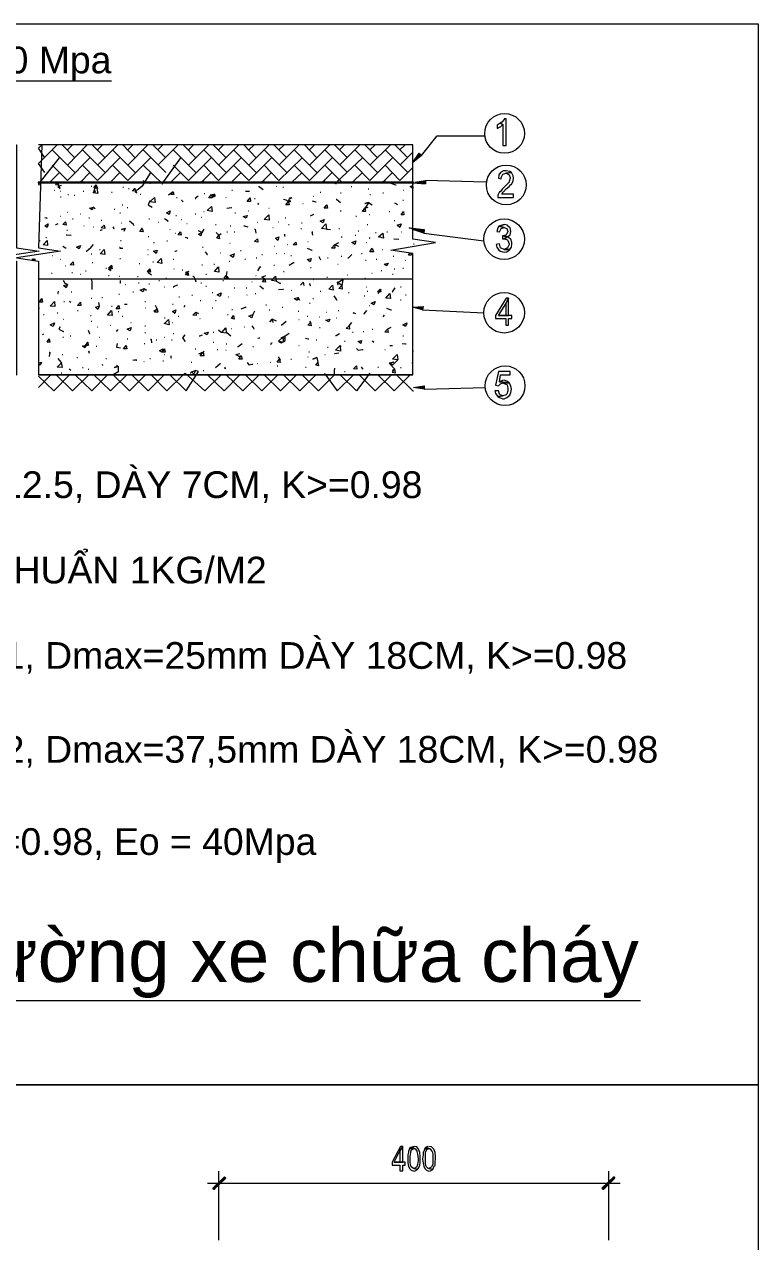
# Model space of a CAD drawing. Header units: millimetres. Extents: x 5117 to 246734, y -48177 to 129208.
# Drawn here: x 212114.8 to 212212, y 2377.2 to 2538.3 of the extents above; entities that cross this region are included whole.
import ezdxf

# ---------------------------------------------------------------- set-up
doc = ezdxf.new("R2010")
doc.units = ezdxf.units.MM
for name, color, linetype, lineweight in [('PCCC_241204-CHI TIET CAU TAO PCCC_dwg-1', 250, 'Continuous', 18), ('PDF_Geometry', 250, 'Continuous', 18), ('PDF_Solid Fills', 250, 'Continuous', 18), ('PDF_Text-1', 7, 'Continuous', 18)]:
    doc.layers.add(name, color=color, linetype=linetype, lineweight=lineweight)
doc.styles.add('Arial_2', font='arial_0.ttf', dxfattribs={"height": 3.536039})
doc.styles.add('Arial_3', font='arial_0.ttf', dxfattribs={"height": 7.072079})

# ---------------------------------------------------------------- blocks, each defined once
blk = doc.blocks.new('PCCC_241204-CHI TIET CAU TAO PCCC_dwg-1605646-PCCC-CHI TIẾT CÂU TẠO PCCC')
at = {"layer": 'PDF_Solid Fills'}
for points in [[(3416.01, 2520.04), (3416.83, 2521.24), (3417.13, 2520.94)], [(3366.46, 2517.35), (3416.01, 2517.35), (3416.01, 2517.43)], [(3366.46, 2517.35), (3366.46, 2517.43), (3416.01, 2517.43)], [(3417.66, 2517.2), (3416.24, 2517.43), (3417.66, 2517.65)], [(3417.43, 2510.69), (3416.01, 2511.14), (3417.51, 2511.14)], [(3417.28, 2500.51), (3415.94, 2500.88), (3417.36, 2500.96)], [(3417.51, 2490.03), (3416.09, 2490.26), (3417.51, 2490.48)], [(3389.66, 2384.12), (3389.51, 2384.27), (3391.09, 2385.77)], [(3389.66, 2384.12), (3391.24, 2385.62), (3391.09, 2385.77)], [(3441.23, 2384.12), (3442.58, 2385.77), (3441.01, 2384.27)], [(3441.23, 2384.12), (3442.58, 2385.77), (3442.73, 2385.62)]]:
    blk.add_hatch(color=256, dxfattribs=at).paths.add_polyline_path(points)
at = {"layer": 'PDF_Geometry'}
for p, q in [((3371.25, 2518.7), (3368.26, 2521.69)), ((3371.25, 2520.64), (3369.61, 2522.37)), ((3370.28, 2521.69), (3370.95, 2522.37)), ((3370.28, 2519.67), (3372.9, 2522.37)), ((3375.29, 2518.7), (3372.3, 2521.69)), ((3375.29, 2520.64), (3373.57, 2522.37)), ((3374.25, 2521.69), (3374.92, 2522.37)), ((3374.25, 2519.67), (3376.94, 2522.37)), ((3379.26, 2518.7), (3376.27, 2521.69)), ((3379.26, 2520.64), (3377.61, 2522.37)), ((3378.29, 2521.69), (3378.96, 2522.37)), ((3378.29, 2519.67), (3380.91, 2522.37)), ((3383.3, 2518.7), (3380.31, 2521.69)), ((3383.3, 2520.64), (3381.58, 2522.37)), ((3382.25, 2521.69), (3382.93, 2522.37)), ((3382.25, 2519.67), (3384.95, 2522.37)), ((3387.27, 2518.7), (3384.28, 2521.69)), ((3387.27, 2520.64), (3385.62, 2522.37)), ((3386.3, 2521.69), (3386.97, 2522.37)), ((3386.3, 2519.67), (3388.99, 2522.37)), ((3391.31, 2518.7), (3388.32, 2521.69)), ((3391.31, 2520.64), (3389.59, 2522.37)), ((3390.26, 2521.69), (3390.94, 2522.37)), ((3390.26, 2519.67), (3392.96, 2522.37)), ((3395.28, 2518.7), (3392.28, 2521.69)), ((3395.28, 2520.64), (3393.63, 2522.37)), ((3394.31, 2521.69), (3394.98, 2522.37)), ((3394.31, 2519.67), (3397, 2522.37)), ((3399.32, 2518.7), (3396.33, 2521.69)), ((3399.32, 2520.64), (3397.6, 2522.37)), ((3398.27, 2521.69), (3398.95, 2522.37)), ((3398.27, 2519.67), (3400.97, 2522.37)), ((3403.29, 2518.7), (3400.29, 2521.69)), ((3403.29, 2520.64), (3401.64, 2522.37)), ((3402.31, 2521.69), (3402.99, 2522.37)), ((3402.31, 2519.67), (3405.01, 2522.37)), ((3407.33, 2518.7), (3404.33, 2521.69)), ((3407.33, 2520.64), (3405.61, 2522.37)), ((3406.28, 2521.69), (3406.95, 2522.37)), ((3406.28, 2519.67), (3408.97, 2522.37)), ((3411.3, 2518.7), (3408.3, 2521.69)), ((3411.3, 2520.64), (3409.65, 2522.37)), ((3410.32, 2521.69), (3411, 2522.37)), ((3410.32, 2519.67), (3413.02, 2522.37)), ((3415.34, 2518.7), (3412.34, 2521.69)), ((3415.34, 2520.64), (3413.62, 2522.37)), ((3414.29, 2521.69), (3414.96, 2522.37)), ((3414.29, 2519.67), (3416.01, 2521.39)), ((3406.58, 2517.43), (3404.33, 2519.67)), ((3373.42, 2516.9), (3373.5, 2516.9)), ((3377.61, 2516.75), (3377.69, 2516.75)), ((3378.36, 2516.6), (3378.44, 2516.6)), ((3380.53, 2517.43), (3380.31, 2517.65)), ((3381.21, 2517.28), (3381.28, 2517.28)), ((3397.9, 2516.9), (3397.97, 2516.9)), ((3398.8, 2516.75), (3398.87, 2516.75)), ((3399.32, 2517.43), (3399.39, 2517.43)), ((3403.21, 2517.35), (3403.29, 2517.35)), ((3407.85, 2516.83), (3407.93, 2516.83)), ((3410.1, 2516.53), (3410.17, 2516.53)), ((3366.69, 2515.33), (3366.76, 2515.33)), ((3368.56, 2516.38), (3368.63, 2516.38)), ((3369.31, 2516.23), (3369.38, 2516.23)), ((3369.38, 2515.48), (3369.46, 2515.48)), ((3370.35, 2515.78), (3370.43, 2515.78)), ((3371.18, 2515.7), (3371.25, 2515.7)), ((3372.38, 2516.23), (3372.45, 2516.23)), ((3376.12, 2516.08), (3376.19, 2516.08)), ((3379.93, 2515.85), (3380.01, 2515.85)), ((3384.72, 2515.4), (3384.8, 2515.4)), ((3388.39, 2515.93), (3388.47, 2515.93)), ((3391.24, 2515.4), (3391.31, 2515.4)), ((3392.06, 2516.38), (3392.13, 2516.38)), ((3395.05, 2515.25), (3395.13, 2515.25)), ((3402.84, 2515.55), (3402.91, 2515.55)), ((3403.74, 2516.08), (3403.81, 2516.08)), ((3406.43, 2516), (3406.51, 2516)), ((3410.32, 2515.78), (3410.4, 2515.78)), ((3412.04, 2516), (3412.12, 2516)), ((3414.66, 2515.03), (3414.74, 2515.03)), ((3414.74, 2516.38), (3414.81, 2516.38)), ((3370.28, 2513.46), (3370.35, 2513.46)), ((3376.49, 2513.83), (3376.57, 2513.83)), ((3377.24, 2513.38), (3377.32, 2513.38)), ((3377.54, 2514.43), (3377.61, 2514.43)), ((3378.21, 2514.06), (3378.29, 2514.06)), ((3388.32, 2513.53), (3388.39, 2513.53)), ((3392.43, 2513.38), (3392.51, 2513.38)), ((3394.23, 2513.61), (3394.31, 2513.61)), ((3396.92, 2513.98), (3397, 2513.98)), ((3401.42, 2514.58), (3401.49, 2514.58)), ((3412.87, 2513.53), (3412.94, 2513.53)), ((3366.61, 2512.93), (3366.69, 2512.93)), ((3369.31, 2512.93), (3369.38, 2512.93)), ((3370.95, 2512.56), (3371.03, 2512.56)), ((3372, 2513.23), (3372.08, 2513.23)), ((3372.45, 2511.66), (3372.52, 2511.66)), ((3373.12, 2512.71), (3373.2, 2512.71)), ((3374.77, 2512.41), (3374.85, 2512.41)), ((3377.39, 2512.04), (3377.46, 2512.04)), ((3381.06, 2512.56), (3381.13, 2512.56)), ((3382.33, 2512.11), (3382.4, 2512.11)), ((3384.65, 2513.01), (3384.72, 2513.01)), ((3385.32, 2512.49), (3385.4, 2512.49)), ((3386.07, 2511.96), (3386.15, 2511.96)), ((3387.19, 2513.23), (3387.27, 2513.23)), ((3388.02, 2512.78), (3388.09, 2512.78)), ((3389.89, 2511.81), (3389.96, 2511.81)), ((3391.84, 2511.66), (3391.91, 2511.66)), ((3395.43, 2512.11), (3395.5, 2512.11)), ((3398.2, 2512.19), (3398.27, 2512.19)), ((3399.1, 2512.71), (3399.17, 2512.71)), ((3399.54, 2511.81), (3399.62, 2511.81)), ((3401.27, 2512.04), (3401.34, 2512.04)), ((3408.45, 2512.93), (3408.53, 2512.93)), ((3409.95, 2511.81), (3410.02, 2511.81)), ((3410.25, 2513.16), (3410.32, 2513.16)), ((3413.54, 2512.34), (3413.62, 2512.34)), ((3366.54, 2510.61), (3366.61, 2510.61)), ((3367.44, 2510.09), (3367.51, 2510.09)), ((3370.2, 2511.06), (3370.28, 2511.06)), ((3373.72, 2511.51), (3373.8, 2511.51)), ((3380.98, 2510.24), (3381.06, 2510.24)), ((3383.83, 2511.14), (3383.9, 2511.14)), ((3384.58, 2510.69), (3384.65, 2510.69)), ((3391.39, 2510.84), (3391.46, 2510.84)), ((3392.36, 2510.84), (3392.43, 2510.84)), ((3397.45, 2511.44), (3397.52, 2511.44)), ((3401.19, 2511.29), (3401.27, 2511.29)), ((3406.21, 2511.29), (3406.28, 2511.29)), ((3408.38, 2510.39), (3408.45, 2510.39)), ((3408.75, 2510.99), (3408.83, 2510.99)), ((3411.07, 2510.76), (3411.15, 2510.76)), ((3412.57, 2510.84), (3412.64, 2510.84)), ((3414.44, 2510.84), (3414.51, 2510.84)), ((3366.61, 2509.72), (3366.69, 2509.72)), ((3374.55, 2508.52), (3374.62, 2508.52)), ((3377.32, 2509.72), (3377.39, 2509.72)), ((3380.91, 2508.52), (3380.98, 2508.52)), ((3383.45, 2509.64), (3383.53, 2509.64)), ((3388.17, 2508.82), (3388.24, 2508.82)), ((3391.76, 2509.34), (3391.84, 2509.34)), ((3397.67, 2508.97), (3397.75, 2508.97)), ((3399.39, 2509.19), (3399.47, 2509.19)), ((3402.09, 2509.57), (3402.16, 2509.57)), ((3409.8, 2509.42), (3409.87, 2509.42)), ((3411.97, 2508.52), (3412.04, 2508.52)), ((3416.09, 2509.27), (3416.16, 2509.27)), ((3368.26, 2507.7), (3368.33, 2507.7)), ((3369.31, 2507.25), (3369.38, 2507.25)), ((3373.42, 2507.92), (3373.5, 2507.92)), ((3377.24, 2507.32), (3377.32, 2507.32)), ((3380.91, 2507.85), (3380.98, 2507.85)), ((3381.58, 2506.87), (3381.66, 2506.87)), ((3384.28, 2507.25), (3384.35, 2507.25)), ((3390.49, 2508.07), (3390.56, 2508.07)), ((3391.69, 2506.95), (3391.76, 2506.95)), ((3393.18, 2508.37), (3393.26, 2508.37)), ((3393.78, 2507.25), (3393.86, 2507.25)), ((3395.28, 2507.4), (3395.35, 2507.4)), ((3396.03, 2507.85), (3396.1, 2507.85)), ((3397.9, 2507.99), (3397.97, 2507.99)), ((3398.95, 2507.99), (3399.02, 2507.99)), ((3399.84, 2507.7), (3399.92, 2507.7)), ((3404.71, 2507.4), (3404.78, 2507.4)), ((3406.51, 2507.62), (3406.58, 2507.62)), ((3409.2, 2507.99), (3409.27, 2507.99)), ((3409.72, 2507.1), (3409.8, 2507.1)), ((3411.15, 2507.25), (3411.22, 2507.25)), ((3413.39, 2507.62), (3413.47, 2507.62)), ((3414.96, 2507.1), (3415.04, 2507.1)), ((3368.18, 2505.38), (3368.26, 2505.38)), ((3369.98, 2506.35), (3370.05, 2506.35)), ((3370.88, 2505.45), (3370.95, 2505.45)), ((3372, 2505.23), (3372.08, 2505.23)), ((3372.67, 2505.67), (3372.75, 2505.67)), ((3373.57, 2506.8), (3373.65, 2506.8)), ((3375.37, 2506.05), (3375.44, 2506.05)), ((3379.78, 2506.65), (3379.86, 2506.65)), ((3384.35, 2505.97), (3384.43, 2505.97)), ((3385.47, 2505.82), (3385.55, 2505.82)), ((3388.09, 2506.5), (3388.17, 2506.5)), ((3388.62, 2505.23), (3388.69, 2505.23)), ((3389.66, 2506.57), (3389.74, 2506.57)), ((3397.6, 2506.42), (3397.67, 2506.42)), ((3398.87, 2505.6), (3398.95, 2505.6)), ((3402.46, 2506.12), (3402.54, 2506.12)), ((3406.06, 2506.57), (3406.13, 2506.57)), ((3410.55, 2505.38), (3410.62, 2505.38)), ((3411.82, 2505.75), (3411.89, 2505.75)), ((3413.32, 2505.23), (3413.39, 2505.23)), ((3413.54, 2505.97), (3413.62, 2505.97)), ((3414.66, 2506.05), (3414.74, 2506.05)), ((3366.46, 2504.63), (3416.01, 2504.63)), ((3375.74, 2505.08), (3375.82, 2505.08)), ((3377.17, 2505), (3377.24, 2505)), ((3377.91, 2503.88), (3377.99, 2503.88)), ((3379.56, 2504.93), (3379.64, 2504.93)), ((3379.71, 2504.1), (3379.78, 2504.1)), ((3381.06, 2503.95), (3381.13, 2503.95)), ((3382.4, 2504.4), (3382.48, 2504.4)), ((3383.3, 2504.7), (3383.38, 2504.7)), ((3387.94, 2504.1), (3388.02, 2504.1)), ((3388.62, 2503.65), (3388.69, 2503.65)), ((3390.86, 2504.4), (3390.94, 2504.4)), ((3394.68, 2504.25), (3394.75, 2504.25)), ((3395.2, 2505.08), (3395.28, 2505.08)), ((3402.84, 2504.55), (3402.91, 2504.55)), ((3404.63, 2504.85), (3404.71, 2504.85)), ((3407.33, 2505.15), (3407.4, 2505.15)), ((3409.65, 2504.7), (3409.72, 2504.7)), ((3370.8, 2502.91), (3370.88, 2502.91)), ((3373.42, 2502.08), (3373.5, 2502.08)), ((3374.85, 2502.16), (3374.92, 2502.16)), ((3377.09, 2502.61), (3377.17, 2502.61)), ((3378.96, 2502.91), (3379.04, 2502.91)), ((3383.08, 2503.58), (3383.15, 2503.58)), ((3385.02, 2502.23), (3385.1, 2502.23)), ((3386.75, 2502.46), (3386.82, 2502.46)), ((3389.44, 2502.83), (3389.51, 2502.83)), ((3391.54, 2502.23), (3391.61, 2502.23)), ((3392.36, 2503.43), (3392.43, 2503.43)), ((3393.93, 2503.43), (3394.01, 2503.43)), ((3394.01, 2502.53), (3394.08, 2502.53)), ((3395.13, 2502.68), (3395.2, 2502.68)), ((3399.92, 2503.13), (3399.99, 2503.13)), ((3402.76, 2502.01), (3402.84, 2502.01)), ((3403.74, 2502.98), (3403.81, 2502.98)), ((3407.48, 2502.83), (3407.55, 2502.83)), ((3409.57, 2502.38), (3409.65, 2502.38)), ((3409.8, 2503.58), (3409.87, 2503.58)), ((3409.95, 2502.98), (3410.02, 2502.98)), ((3414.36, 2503.58), (3414.44, 2503.58)), ((3415.04, 2502.53), (3415.11, 2502.53)), ((3366.54, 2500.73), (3366.61, 2500.73)), ((3369.83, 2501.63), (3369.91, 2501.63)), ((3371.63, 2500.44), (3371.7, 2500.44)), ((3376.12, 2501.03), (3376.19, 2501.03)), ((3380.53, 2501.63), (3380.61, 2501.63)), ((3380.61, 2500.81), (3380.68, 2500.81)), ((3384.2, 2501.26), (3384.28, 2501.26)), ((3387.87, 2501.78), (3387.94, 2501.78)), ((3389.44, 2500.81), (3389.51, 2500.81)), ((3389.89, 2501.78), (3389.96, 2501.78)), ((3392.06, 2500.58), (3392.13, 2500.58)), ((3396.55, 2501.18), (3396.63, 2501.18)), ((3397, 2500.51), (3397.07, 2500.51)), ((3398.72, 2500.88), (3398.8, 2500.88)), ((3402.31, 2501.41), (3402.39, 2501.41)), ((3406.13, 2500.44), (3406.21, 2500.44)), ((3410.25, 2501.11), (3410.32, 2501.11)), ((3414.36, 2501.86), (3414.44, 2501.86)), ((3367.14, 2499.91), (3367.21, 2499.91)), ((3368.93, 2500.14), (3369.01, 2500.14)), ((3369.76, 2499.31), (3369.83, 2499.31)), ((3373.35, 2499.76), (3373.42, 2499.76)), ((3373.42, 2499.01), (3373.5, 2499.01)), ((3377.02, 2500.29), (3377.09, 2500.29)), ((3377.54, 2499.69), (3377.61, 2499.69)), ((3378.66, 2498.86), (3378.74, 2498.86)), ((3383.15, 2499.46), (3383.23, 2499.46)), ((3384.13, 2498.86), (3384.2, 2498.86)), ((3384.95, 2499.69), (3385.02, 2499.69)), ((3387.79, 2499.39), (3387.87, 2499.39)), ((3391.46, 2499.91), (3391.54, 2499.91)), ((3400.82, 2500.36), (3400.89, 2500.36)), ((3400.89, 2499.24), (3400.97, 2499.24)), ((3402.01, 2499.69), (3402.09, 2499.69)), ((3403.59, 2499.61), (3403.66, 2499.61)), ((3404.56, 2500.21), (3404.63, 2500.21)), ((3405.83, 2499.46), (3405.91, 2499.46)), ((3415.94, 2499.69), (3416.01, 2499.69)), ((3374.25, 2498.26), (3374.32, 2498.26)), ((3375.97, 2498.49), (3376.04, 2498.49)), ((3380.53, 2498.41), (3380.61, 2498.41)), ((3380.53, 2497.52), (3380.61, 2497.52)), ((3384.28, 2497.37), (3384.35, 2497.37)), ((3389.59, 2497.59), (3389.66, 2497.59)), ((3391.98, 2498.04), (3392.06, 2498.04)), ((3393.71, 2498.26), (3393.78, 2498.26)), ((3403.66, 2498.19), (3403.74, 2498.19)), ((3408, 2497.59), (3408.08, 2497.59)), ((3409.42, 2497.67), (3409.5, 2497.67)), ((3410.62, 2497.97), (3410.7, 2497.97)), ((3369.68, 2496.92), (3369.76, 2496.92)), ((3370.65, 2497.07), (3370.73, 2497.07)), ((3374.1, 2495.72), (3374.17, 2495.72)), ((3374.47, 2496.92), (3374.55, 2496.92)), ((3378.21, 2496.69), (3378.29, 2496.69)), ((3380.46, 2496.09), (3380.53, 2496.09)), ((3382.03, 2496.54), (3382.11, 2496.54)), ((3383.08, 2496.92), (3383.15, 2496.92)), ((3384.05, 2496.54), (3384.13, 2496.54)), ((3389.59, 2496.24), (3389.66, 2496.24)), ((3391.31, 2496.02), (3391.39, 2496.02)), ((3394.83, 2495.65), (3394.9, 2495.65)), ((3400.89, 2495.79), (3400.97, 2495.79)), ((3403.21, 2496.54), (3403.29, 2496.54)), ((3404.71, 2495.57), (3404.78, 2495.57)), ((3406.95, 2496.39), (3407.03, 2496.39)), ((3414.66, 2497.07), (3414.74, 2497.07)), ((3369.61, 2494.6), (3369.68, 2494.6)), ((3371.55, 2494.22), (3371.63, 2494.22)), ((3375.37, 2494.07), (3375.44, 2494.07)), ((3381.21, 2494.07), (3381.28, 2494.07)), ((3383.08, 2494.6), (3383.15, 2494.6)), ((3387.19, 2495.35), (3387.27, 2495.35)), ((3390.11, 2495.27), (3390.19, 2495.27)), ((3391.24, 2495.2), (3391.31, 2495.2)), ((3399.84, 2494), (3399.92, 2494)), ((3402.09, 2494.3), (3402.16, 2494.3)), ((3402.24, 2494.97), (3402.31, 2494.97)), ((3404.33, 2494.6), (3404.41, 2494.6)), ((3412.27, 2495.27), (3412.34, 2495.27)), ((3416.01, 2495.12), (3416.09, 2495.12)), ((3372.3, 2492.88), (3372.38, 2492.88)), ((3373.05, 2492.65), (3373.12, 2492.65)), ((3380.38, 2493.7), (3380.46, 2493.7)), ((3382.93, 2493.77), (3383, 2493.77)), ((3386.67, 2493.62), (3386.75, 2493.62)), ((3388.24, 2492.5), (3388.32, 2492.5)), ((3395.43, 2493.4), (3395.5, 2493.4)), ((3397.15, 2493.62), (3397.22, 2493.62)), ((3398.05, 2493.1), (3398.12, 2493.1)), ((3401.79, 2492.95), (3401.86, 2492.95)), ((3406.95, 2492.35), (3407.03, 2492.35)), ((3411.37, 2492.95), (3411.44, 2492.95)), ((3414.36, 2492.88), (3414.44, 2492.88)), ((3415.86, 2493.55), (3415.94, 2493.55)), ((3366.46, 2490.26), (3368.11, 2491.9)), ((3369.46, 2492.2), (3369.53, 2492.2)), ((3386.52, 2492.2), (3386.6, 2492.2)), ((3402.01, 2491.98), (3402.09, 2491.98)), ((3304.27, 2409.12), (3446.1, 2409.12)), ((3390.34, 2377.39), (3390.34, 2386.52)), ((3441.91, 2377.39), (3441.91, 2386.52)), ((3388.84, 2384.95), (3443.4, 2384.95))]:
    blk.add_line(p, q, dxfattribs=at)
at = {"layer": 'PDF_Geometry', "flags": 128}
for points in [[(3268.79, 2397.97), (3461.74, 2397.97), (3461.74, 2538.31), (3268.79, 2538.31)], [(3427.54, 2525.21), (3427.16, 2524.98), (3427.16, 2524.54), (3427.54, 2524.76), (3427.61, 2524.76), (3427.91, 2525.06)], [(3428.36, 2525.81), (3428.06, 2525.81), (3428.06, 2525.73), (3427.76, 2525.36), (3427.54, 2525.21), (3427.91, 2525.06), (3427.91, 2522.29), (3428.36, 2522.29)], [(3429.03, 2518.7), (3428.29, 2518.62), (3428.36, 2518.62), (3428.73, 2518.4), (3428.88, 2518.02), (3428.88, 2517.95), (3428.73, 2517.5), (3428.73, 2517.43), (3428.43, 2517.13), (3428.06, 2516.75), (3427.84, 2516.53), (3427.54, 2516.15), (3427.46, 2516.15), (3427.24, 2515.7), (3427.24, 2515.4), (3429.33, 2515.4), (3429.33, 2515.85), (3427.76, 2515.85), (3427.91, 2516.08), (3427.99, 2516.15), (3428.36, 2516.53), (3428.73, 2516.83), (3428.96, 2517.13), (3429.03, 2517.13), (3429.26, 2517.58), (3429.33, 2517.95), (3429.26, 2518.25)], [(3428.36, 2518.92), (3427.99, 2518.92), (3427.61, 2518.7), (3427.39, 2518.4), (3427.31, 2517.95), (3427.69, 2517.87), (3427.69, 2518.02), (3427.84, 2518.4), (3427.91, 2518.47), (3428.29, 2518.62), (3429.03, 2518.7), (3428.81, 2518.85)], [(3381.88, 2514.73), (3381.21, 2514.81), (3381.81, 2515.4)], [(3394.45, 2515.33), (3394.53, 2514.88), (3394.08, 2514.88)], [(3383.9, 2513.61), (3383.75, 2513.16), (3383.38, 2513.38)], [(3389.44, 2513.53), (3388.77, 2513.68), (3389.37, 2514.21)], [(3404.63, 2514.43), (3404.71, 2513.98), (3404.26, 2513.98)], [(3414.74, 2513.53), (3414.81, 2513.08), (3414.44, 2513.08)], [(3367.73, 2511.89), (3367.59, 2511.44), (3367.29, 2511.66)], [(3370.05, 2512.19), (3370.13, 2511.74), (3369.68, 2511.81)], [(3375.14, 2511.74), (3375.22, 2511.29), (3374.77, 2511.36)], [(3394.08, 2513.01), (3393.93, 2512.64), (3393.56, 2512.86)], [(3397, 2512.41), (3396.33, 2512.49), (3396.92, 2513.08)], [(3414.44, 2511.89), (3414.29, 2511.44), (3413.91, 2511.74)], [(3385.25, 2510.84), (3385.32, 2510.39), (3384.95, 2510.46)], [(3398.27, 2510.17), (3398.12, 2509.72), (3397.82, 2510.02)], [(3412.12, 2510.02), (3411.44, 2510.17), (3412.04, 2510.69)], [(3427.84, 2510.31), (3427.84, 2509.94), (3428.06, 2509.94), (3428.51, 2510.17), (3427.91, 2510.31)], [(3428.51, 2510.17), (3428.06, 2509.94), (3428.14, 2509.94), (3428.51, 2509.79), (3428.58, 2509.72), (3428.73, 2509.27), (3428.73, 2509.19), (3428.51, 2508.74), (3428.43, 2508.67), (3428.06, 2508.52), (3428.81, 2508.52), (3429.03, 2508.82), (3429.11, 2509.27), (3429.11, 2509.42), (3428.96, 2509.87), (3428.88, 2509.94)], [(3367.66, 2509.04), (3367.06, 2509.12), (3367.59, 2509.72)], [(3372, 2509.04), (3371.85, 2508.59), (3371.48, 2508.82)], [(3375.22, 2507.85), (3374.62, 2507.92), (3375.14, 2508.52)], [(3382.18, 2508.44), (3382.03, 2507.99), (3381.66, 2508.29)], [(3400.52, 2509.49), (3400.59, 2509.12), (3400.14, 2509.12)], [(3408.45, 2509.64), (3408.3, 2509.19), (3407.93, 2509.42)], [(3410.62, 2508.67), (3410.77, 2508.22), (3410.32, 2508.22)], [(3427.46, 2509.27), (3427.01, 2509.19), (3427.09, 2508.82), (3427.39, 2508.44), (3427.61, 2508.29), (3428.06, 2508.14), (3428.43, 2508.22), (3428.81, 2508.52), (3428.06, 2508.52), (3427.69, 2508.67), (3427.61, 2508.74)], [(3371.03, 2506.87), (3371.1, 2506.42), (3370.65, 2506.5)], [(3382.78, 2506.65), (3382.18, 2506.8), (3382.7, 2507.32)], [(3402.54, 2507.32), (3402.39, 2506.87), (3402.01, 2507.17)], [(3390.34, 2505.52), (3389.74, 2505.6), (3390.26, 2506.2)], [(3412.72, 2506.72), (3412.57, 2506.35), (3412.19, 2506.57)], [(3396.4, 2504.63), (3396.48, 2504.18), (3396.1, 2504.25)], [(3405.46, 2503.13), (3404.86, 2503.28), (3405.38, 2503.8)], [(3390.64, 2502.76), (3390.49, 2502.31), (3390.11, 2502.53)], [(3413.02, 2502.01), (3412.42, 2502.08), (3412.94, 2502.68)], [(3428.66, 2502.08), (3428.36, 2502.08), (3426.94, 2499.76), (3426.94, 2499.39), (3428.29, 2499.39), (3428.29, 2498.49), (3428.66, 2498.49), (3428.66, 2499.39), (3429.11, 2499.39), (3429.11, 2499.76), (3428.66, 2499.76), (3427.31, 2499.76), (3428.29, 2501.33), (3428.66, 2502.08), (3428.29, 2501.33), (3428.29, 2499.76), (3427.31, 2499.76), (3428.66, 2499.76)], [(3368.63, 2500.96), (3368.03, 2501.03), (3368.56, 2501.63)], [(3372, 2501.56), (3372.08, 2501.11), (3371.63, 2501.11)], [(3376.19, 2499.76), (3375.59, 2499.84), (3376.12, 2500.44)], [(3377.09, 2501.11), (3377.17, 2500.66), (3376.72, 2500.66)], [(3384.65, 2500.51), (3384.5, 2500.06), (3384.2, 2500.29)], [(3411, 2501.63), (3410.85, 2501.18), (3410.47, 2501.41)], [(3368.56, 2498.79), (3368.41, 2498.34), (3368.03, 2498.56)], [(3392.28, 2499.76), (3392.36, 2499.31), (3391.98, 2499.39)], [(3405.01, 2499.31), (3404.86, 2498.94), (3404.48, 2499.16)], [(3378.74, 2498.19), (3378.59, 2497.74), (3378.21, 2497.97)], [(3388.92, 2497.59), (3388.77, 2497.22), (3388.39, 2497.44)], [(3367.88, 2496.69), (3367.96, 2496.24), (3367.59, 2496.24)], [(3378.06, 2495.79), (3378.14, 2495.35), (3377.69, 2495.35)], [(3409.2, 2496.47), (3409.12, 2496.09), (3408.75, 2496.32)], [(3408.53, 2493.1), (3408.6, 2492.65), (3408.15, 2492.73)], [(3428.88, 2492.35), (3427.31, 2492.35), (3426.94, 2490.56), (3427.31, 2490.48), (3427.61, 2490.71), (3427.91, 2490.85), (3428.73, 2490.85), (3427.46, 2491), (3427.61, 2491.9), (3428.88, 2491.9)], [(3397.37, 2491.9), (3397.3, 2491.9)], [(3428.73, 2490.85), (3427.91, 2490.85), (3428.06, 2490.78), (3428.43, 2490.63), (3428.51, 2490.48), (3428.58, 2490.03), (3428.58, 2489.81), (3428.43, 2489.36), (3428.36, 2489.28), (3427.91, 2489.13), (3427.24, 2489.06), (3427.46, 2488.91), (3427.91, 2488.76), (3428.06, 2488.76), (3428.43, 2488.91), (3428.81, 2489.21), (3428.96, 2489.58), (3429.03, 2490.03), (3428.96, 2490.48)], [(3428.06, 2491.23), (3427.84, 2491.15), (3427.46, 2491), (3428.73, 2490.85), (3428.43, 2491.08)], [(3427.31, 2489.81), (3426.86, 2489.81), (3426.94, 2489.43), (3427.24, 2489.06), (3427.91, 2489.13), (3427.54, 2489.28), (3427.46, 2489.36)], [(3268.79, 2283.16), (3461.74, 2283.16), (3461.74, 2397.97), (3268.79, 2397.97)], [(3414.66, 2389.81), (3414.36, 2389.81), (3413.24, 2387.72), (3413.24, 2387.34), (3414.29, 2387.34), (3414.29, 2386.59), (3414.66, 2386.59), (3414.66, 2387.34), (3414.96, 2387.34), (3414.96, 2387.72), (3414.66, 2387.72), (3413.54, 2387.72), (3414.29, 2389.21), (3414.66, 2389.81), (3414.29, 2389.21), (3414.29, 2387.72), (3413.54, 2387.72), (3414.66, 2387.72)], [(3391.24, 2385.62), (3391.09, 2385.77), (3389.51, 2384.27), (3389.66, 2384.12)], [(3441.01, 2384.27), (3441.23, 2384.12), (3442.73, 2385.62), (3442.58, 2385.77)]]:
    blk.add_lwpolyline(points, close=True, dxfattribs=at)
for points in [[(3342.81, 2522.14), (3342.51, 2523.86), (3343.11, 2523.86), (3342.81, 2530.82), (3376.12, 2530.82)], [(3417.13, 2520.94), (3416.01, 2520.04), (3416.83, 2521.24), (3417.13, 2520.94), (3419.23, 2523.56), (3425.44, 2523.56)], [(3318.04, 2491.9), (3315.87, 2489.81), (3313.77, 2491.9), (3363.54, 2491.9), (3313.77, 2491.9), (3313.77, 2507.99), (3310.78, 2508.44), (3316.69, 2509.42), (3313.77, 2509.87), (3313.77, 2522.37), (3363.54, 2522.37), (3363.54, 2508.74), (3366.54, 2508.29), (3360.62, 2507.4), (3363.54, 2506.95), (3363.54, 2491.9), (3313.77, 2491.9)], [(3367.29, 2520.64), (3366.46, 2521.92), (3366.91, 2522.37), (3366.46, 2508.74), (3369.38, 2508.29), (3363.54, 2507.4), (3366.46, 2506.95), (3366.46, 2491.9), (3416.01, 2491.9), (3366.46, 2491.9), (3416.01, 2491.9), (3416.01, 2507.99), (3413.09, 2508.44), (3419, 2509.42), (3416.01, 2509.87), (3416.01, 2522.37), (3366.46, 2522.37)], [(3367.29, 2518.7), (3366.46, 2519.9), (3368.93, 2522.37)], [(3366.46, 2517.5), (3366.46, 2517.13), (3366.76, 2517.05), (3366.69, 2517.43), (3369.23, 2520.64)], [(3368.26, 2519.67), (3370.28, 2517.65), (3373.27, 2520.64)], [(3372.3, 2519.67), (3374.25, 2517.65), (3377.24, 2520.64)], [(3376.27, 2519.67), (3378.29, 2517.65), (3381.28, 2520.64)], [(3385.25, 2520.64), (3382.78, 2517.2), (3382.85, 2517.2), (3380.31, 2519.67)], [(3384.28, 2519.67), (3386.3, 2517.65), (3389.29, 2520.64)], [(3388.32, 2519.67), (3390.26, 2517.65), (3393.26, 2520.64)], [(3392.28, 2519.67), (3394.31, 2517.65), (3397.3, 2520.64)], [(3396.33, 2519.67), (3398.27, 2517.65), (3401.34, 2520.64)], [(3400.29, 2519.67), (3402.31, 2517.65), (3405.31, 2520.64)], [(3405.46, 2517.43), (3405.83, 2517.2), (3405.91, 2517.43), (3409.35, 2520.64)], [(3408.3, 2519.67), (3410.32, 2517.65), (3413.32, 2520.64)], [(3369.46, 2516.98), (3369.01, 2516.83), (3369.31, 2516.6), (3368.93, 2517.43), (3368.71, 2517.13), (3369.16, 2517.05), (3369.08, 2517.43), (3367.96, 2517.43), (3369.23, 2518.7)], [(3372.3, 2517.65), (3372, 2517.43), (3373.27, 2518.7)], [(3376.57, 2517.43), (3375.97, 2517.43), (3377.24, 2518.7)], [(3381.28, 2518.7), (3380.16, 2516.9), (3379.64, 2516.45), (3379.19, 2516.23), (3379.49, 2516), (3379.19, 2516.6), (3378.89, 2516.23), (3379.19, 2516.6), (3379.26, 2516.15)], [(3384.58, 2517.43), (3383.98, 2517.43), (3385.25, 2518.7)], [(3388.32, 2517.65), (3388.02, 2517.43), (3389.29, 2518.7)], [(3392.58, 2517.43), (3391.98, 2517.43), (3393.26, 2518.7)], [(3396.33, 2517.65), (3396.03, 2517.43), (3397.3, 2518.7)], [(3400.59, 2517.43), (3399.99, 2517.43), (3401.34, 2518.7)], [(3404.33, 2517.65), (3404.04, 2517.43), (3405.31, 2518.7)], [(3408.6, 2517.43), (3408, 2517.43), (3409.35, 2518.7)], [(3412.34, 2517.65), (3412.04, 2517.43), (3413.32, 2518.7)], [(3412.34, 2519.67), (3414.29, 2517.65), (3416.01, 2519.37)], [(3416.01, 2516.83), (3416.01, 2516.6), (3415.64, 2516.83), (3416.01, 2516.98), (3416.09, 2517.43), (3416.01, 2517.43), (3366.46, 2517.43), (3366.46, 2517.35), (3416.01, 2517.35), (3417.66, 2517.2), (3416.24, 2517.43)], [(3373.95, 2516.08), (3374.02, 2516.23), (3373.72, 2516), (3374.1, 2517.05), (3374.25, 2516.6), (3373.8, 2516.68), (3374.1, 2517.05), (3374.32, 2515.93), (3373.65, 2516)], [(3395.58, 2516.83), (3395.65, 2516.83), (3396.18, 2516.45)], [(3413.09, 2517.28), (3413.69, 2517.05), (3413.77, 2517.05)], [(3425.67, 2517.43), (3417.66, 2517.65), (3417.66, 2517.2)], [(3381.13, 2514.96), (3381.21, 2514.96), (3380.98, 2514.43), (3381.51, 2514.13)], [(3384.28, 2516.15), (3384.35, 2515.78), (3383.98, 2515.78), (3384.28, 2516.15), (3383.68, 2515.7)], [(3385.62, 2514.81), (3385.4, 2515.03), (3385.47, 2515.03)], [(3387.57, 2515.55), (3387.19, 2515.25), (3387.27, 2515.25)], [(3389.74, 2515.55), (3389.89, 2515.63), (3389.37, 2515.7), (3389.66, 2515.48), (3389.81, 2515.85), (3389.37, 2515.7), (3389.44, 2515.33), (3388.99, 2515.33), (3389.37, 2515.78)], [(3393.86, 2516.23), (3394.31, 2516.23), (3394.38, 2516.23)], [(3399.69, 2515.4), (3399.99, 2515.33), (3399.54, 2515.11), (3399.84, 2514.88), (3399.54, 2514.88), (3399.62, 2514.43), (3399.17, 2514.43), (3399.54, 2514.88), (3399.24, 2515.03), (3398.87, 2515.11)], [(3402.69, 2514.96), (3403.14, 2514.81), (3403.21, 2514.81)], [(3405.83, 2515.18), (3405.91, 2515.18), (3406.43, 2514.73)], [(3373.95, 2513.91), (3373.72, 2514.13), (3373.57, 2513.76), (3373.2, 2513.98), (3373.72, 2514.13)], [(3391.39, 2513.98), (3391.98, 2514.06), (3392.06, 2514.06)], [(3395.58, 2514.66), (3395.5, 2514.51), (3395.58, 2514.51)], [(3406.36, 2513.61), (3406.43, 2513.61), (3406.51, 2513.61)], [(3410.62, 2514.36), (3410.25, 2514.58), (3410.17, 2514.73), (3409.65, 2514.58), (3410.17, 2514.73), (3409.65, 2513.98), (3409.72, 2513.53), (3409.35, 2513.53), (3409.65, 2513.98), (3410.1, 2514.13)], [(3413.99, 2514.43), (3413.62, 2514.66), (3413.69, 2514.66)], [(3367.51, 2512.64), (3367.59, 2512.64), (3367.29, 2512.71)], [(3368.71, 2511.81), (3368.78, 2511.81), (3369.08, 2511.96)], [(3379.11, 2511.66), (3379.04, 2511.81), (3378.51, 2512.26), (3378.59, 2512.26)], [(3383.53, 2512.26), (3383.6, 2512.26), (3383.15, 2512.56)], [(3393.63, 2511.66), (3393.71, 2511.66), (3394.16, 2511.51)], [(3402.76, 2513.16), (3402.84, 2513.16), (3402.39, 2512.93)], [(3404.04, 2512.34), (3404.26, 2512.49), (3404.11, 2512.04), (3403.74, 2512.26), (3404.26, 2512.49)], [(3404.56, 2511.21), (3403.89, 2511.29), (3404.48, 2511.89), (3404.56, 2511.21), (3405.08, 2511.14)], [(3427.39, 2511.59), (3427.24, 2511.36), (3427.09, 2510.91), (3427.46, 2510.84), (3427.69, 2511.29), (3428.06, 2511.44), (3427.39, 2511.59), (3428.06, 2511.81), (3427.39, 2511.59), (3428.06, 2511.44), (3428.43, 2511.29), (3428.58, 2510.91), (3428.58, 2510.84), (3428.36, 2510.46), (3428.36, 2510.39), (3427.91, 2510.31), (3428.51, 2510.17), (3428.88, 2510.46), (3428.96, 2510.91), (3428.88, 2511.36), (3428.51, 2511.66), (3428.51, 2511.74), (3428.06, 2511.81)], [(3370.13, 2510.46), (3370.2, 2510.46), (3370.8, 2510.39)], [(3374.62, 2511.06), (3374.7, 2511.06), (3374.92, 2511.14)], [(3376.42, 2511.29), (3376.49, 2511.29), (3376.34, 2511.51)], [(3377.91, 2511.29), (3377.46, 2511.14), (3377.91, 2511.29), (3377.76, 2510.91)], [(3380.16, 2511.29), (3380.31, 2510.84), (3379.86, 2510.91), (3380.16, 2511.29), (3380.08, 2511.29)], [(3386.15, 2510.02), (3386.22, 2510.02), (3385.85, 2510.09)], [(3388.32, 2511.21), (3388.09, 2510.76), (3387.94, 2510.31), (3387.64, 2510.54), (3388.09, 2510.76), (3387.64, 2510.99)], [(3389.96, 2510.76), (3390.34, 2510.39), (3390.41, 2509.94), (3390.04, 2510.02), (3390.34, 2510.39), (3390.64, 2510.61)], [(3395.05, 2511.21), (3395.13, 2511.21), (3395.2, 2510.69)], [(3399.02, 2510.54), (3399.02, 2510.31), (3399.1, 2510.31)], [(3402.76, 2510.39), (3402.69, 2510.84), (3402.76, 2510.84)], [(3406.51, 2510.17), (3406.58, 2510.17), (3406.65, 2510.17)], [(3410.25, 2510.02), (3410.32, 2510.02), (3410.32, 2510.09)], [(3417.43, 2510.69), (3415.49, 2511.36), (3415.56, 2511.36), (3417.51, 2511.14), (3417.43, 2510.69), (3425.37, 2509.64)], [(3369.68, 2508.97), (3370.05, 2508.74), (3370.13, 2508.74)], [(3372.75, 2508.29), (3372.82, 2508.29), (3373.42, 2508.82), (3373.72, 2509.19)], [(3377.17, 2508.82), (3377.24, 2508.82), (3377.24, 2508.67), (3377.61, 2508.67)], [(3381.66, 2509.42), (3381.73, 2509.42), (3381.73, 2509.34)], [(3395.43, 2509.79), (3395.43, 2509.94), (3395.5, 2509.49), (3395.05, 2509.57), (3395.43, 2509.94)], [(3402.01, 2508.67), (3402.61, 2508.44), (3402.69, 2508.44)], [(3406.21, 2508.89), (3405.61, 2509.12), (3405.68, 2508.67), (3405.23, 2508.67), (3405.61, 2509.12), (3406.21, 2509.42)], [(3413.47, 2509.94), (3413.54, 2509.94), (3414.14, 2509.87)], [(3365.64, 2507.32), (3365.71, 2507.02), (3365.94, 2507.32), (3366.01, 2507.02)], [(3384.5, 2508.29), (3384.58, 2508.29), (3384.8, 2508.37)], [(3388.77, 2507.85), (3388.84, 2507.85), (3388.54, 2508.22)], [(3392.36, 2507.99), (3392.36, 2507.92), (3392.21, 2507.47), (3391.84, 2507.7), (3392.36, 2507.92)], [(3403.81, 2507.1), (3403.59, 2507.55), (3403.66, 2507.55)], [(3407.4, 2507.4), (3407.48, 2507.4), (3407.93, 2507.85)], [(3415.79, 2508.07), (3415.79, 2507.77), (3415.41, 2507.77), (3415.64, 2508.07)], [(3376.19, 2506.2), (3375.74, 2505.97), (3376.04, 2505.75), (3376.12, 2506.42), (3376.19, 2505.97), (3375.74, 2506.05), (3376.12, 2506.42)], [(3381.21, 2505.97), (3381.28, 2505.52), (3380.83, 2505.6), (3381.21, 2505.97), (3380.91, 2505.52), (3381.43, 2505.15)], [(3386.37, 2505.6), (3385.92, 2505.45), (3386.22, 2505.15), (3386.22, 2505.52), (3386.3, 2505.08), (3385.92, 2505.15), (3386.22, 2505.52)], [(3391.39, 2505.6), (3391.31, 2505.08), (3391.39, 2504.63), (3391.01, 2504.7), (3391.31, 2505.08), (3391.69, 2504.63), (3391.39, 2505)], [(3395.5, 2505.67), (3395.8, 2506.2), (3395.88, 2506.2)], [(3399.62, 2506.42), (3400.22, 2506.8), (3400.29, 2506.8)], [(3370.28, 2503.88), (3370.13, 2503.43), (3369.76, 2503.73), (3370.28, 2503.88), (3369.98, 2504.03), (3369.76, 2504.4)], [(3373.5, 2503.28), (3373.57, 2503.28), (3373.57, 2504.25), (3373.5, 2504.48), (3373.57, 2504.48)], [(3377.24, 2504.1), (3377.32, 2504.1), (3377.32, 2504.4)], [(3384.87, 2503.8), (3384.28, 2503.58), (3384.35, 2503.58)], [(3386.9, 2505), (3386.97, 2505), (3387.19, 2504.55), (3387.27, 2504.25)], [(3396.25, 2503.28), (3395.73, 2503.65), (3395.8, 2503.65)], [(3396.4, 2504.63), (3396.03, 2504.85), (3396.55, 2505.08)], [(3397.9, 2504.33), (3397.3, 2504.4), (3397.82, 2505), (3397.9, 2504.33), (3398.5, 2504.03), (3398.5, 2504.1)], [(3401.49, 2504.18), (3401.12, 2503.8), (3401.49, 2504.18), (3401.57, 2503.73)], [(3402.39, 2503.95), (3402.31, 2503.95), (3402.39, 2503.73), (3402.46, 2503.73)], [(3406.51, 2504.63), (3406.73, 2504.48), (3406.21, 2504.25), (3406.73, 2504.48), (3406.58, 2503.73), (3406.65, 2503.28), (3406.21, 2503.35), (3406.58, 2503.73), (3405.98, 2504.18), (3406.06, 2503.8)], [(3366.84, 2501.78), (3366.91, 2502.01), (3366.99, 2501.56), (3366.61, 2501.56), (3366.91, 2502.01)], [(3369.08, 2502.98), (3369.01, 2502.68), (3369.08, 2502.68)], [(3380.46, 2503.35), (3380.31, 2502.91), (3379.93, 2503.13), (3380.46, 2503.35), (3380.76, 2503.13)], [(3398.2, 2503.2), (3398.8, 2503.28), (3398.87, 2503.28)], [(3401.04, 2501.78), (3400.82, 2502.16), (3400.67, 2501.78), (3400.29, 2502.01), (3400.82, 2502.16)], [(3405.53, 2502.38), (3405.91, 2501.86), (3405.98, 2501.86)], [(3411.67, 2503.28), (3411.74, 2502.91), (3411.3, 2502.91), (3411.67, 2503.28), (3411.74, 2503.2), (3411.37, 2502.68)], [(3413.62, 2503.43), (3413.24, 2502.91), (3413.32, 2502.91)], [(3370.73, 2501.48), (3370.58, 2501.63), (3370.65, 2501.63)], [(3374.4, 2501.48), (3374.47, 2501.03), (3374.32, 2500.58), (3374.02, 2500.88), (3374.47, 2501.03)], [(3377.84, 2501.26), (3377.91, 2501.26), (3378.21, 2501.26)], [(3381.73, 2500.36), (3382.18, 2500.66), (3382.25, 2500.21), (3381.81, 2500.21), (3382.18, 2500.66), (3381.96, 2501.11)], [(3385.7, 2500.96), (3385.77, 2500.96), (3385.85, 2501.11)], [(3393.26, 2500.66), (3393.86, 2500.88), (3393.93, 2500.88)], [(3409.87, 2500.44), (3409.5, 2499.99), (3409.57, 2499.99)], [(3412.49, 2500.73), (3413.09, 2500.51), (3413.17, 2500.51)], [(3417.28, 2500.51), (3415.94, 2500.88), (3417.36, 2500.96), (3417.28, 2500.51), (3425.37, 2500.14)], [(3383.15, 2498.71), (3383.68, 2499.24), (3383.75, 2498.56), (3383.08, 2498.71)], [(3387.27, 2500.21), (3387.34, 2499.76), (3386.9, 2499.84), (3387.27, 2500.21), (3387.64, 2500.06)], [(3395.05, 2500.36), (3394.83, 2499.91), (3394.68, 2499.46), (3394.31, 2499.69), (3394.83, 2499.91)], [(3397.97, 2499.01), (3397.37, 2499.31), (3397.07, 2498.94), (3397.37, 2499.31), (3397.45, 2498.86)], [(3398.57, 2498.56), (3398.65, 2498.56), (3399.24, 2499.01)], [(3402.31, 2499.01), (3402.46, 2498.86), (3402.54, 2498.41), (3402.09, 2498.49), (3402.46, 2498.86)], [(3407.55, 2498.41), (3407.63, 2497.97), (3407.18, 2498.04), (3407.55, 2498.41), (3407.93, 2498.86)], [(3408.45, 2499.99), (3408.08, 2500.14), (3408.15, 2500.14)], [(3412.12, 2499.84), (3412.19, 2499.84), (3412.04, 2499.61)], [(3415.19, 2498.56), (3415.19, 2498.79), (3415.04, 2498.34), (3414.66, 2498.56), (3415.19, 2498.79)], [(3367.06, 2497.29), (3367.14, 2497.29), (3366.99, 2497.22)], [(3369.31, 2498.26), (3369.16, 2497.97), (3369.76, 2497.67), (3369.83, 2497.67)], [(3373.05, 2497.82), (3373.2, 2497.37), (3373.27, 2497.37)], [(3376.79, 2497.67), (3376.94, 2497.89), (3377.02, 2497.89)], [(3385.77, 2496.39), (3385.85, 2496.39), (3385.55, 2496.84), (3385.85, 2497.22)], [(3387.72, 2497.07), (3387.79, 2497.07), (3388.17, 2497.22)], [(3390.71, 2497.52), (3391.24, 2498.12), (3391.31, 2497.44), (3390.64, 2497.52), (3390.26, 2497.82)], [(3391.31, 2497.52), (3391.39, 2497.52), (3391.91, 2497.07)], [(3394.9, 2498.04), (3394.98, 2498.04), (3394.75, 2498.41)], [(3398.2, 2496.39), (3398.8, 2496.92), (3398.87, 2496.24), (3398.2, 2496.32), (3398.57, 2496.17), (3399.1, 2496.47), (3399.1, 2497.07), (3398.95, 2496.62), (3398.57, 2496.84), (3399.1, 2497.07), (3399.62, 2497.44)], [(3405.76, 2497.14), (3405.83, 2497.14), (3406.28, 2497.37)], [(3413.09, 2498.19), (3412.64, 2497.97), (3412.72, 2497.52), (3412.27, 2497.59), (3412.64, 2497.97)], [(3372.97, 2496.24), (3373.05, 2495.79), (3372.67, 2495.79), (3372.97, 2496.24), (3372.6, 2495.5), (3372.3, 2495.72), (3372.75, 2495.87), (3372.45, 2495.5)], [(3376.87, 2496.09), (3376.79, 2495.57), (3376.87, 2495.57), (3377.32, 2495.5)], [(3381.28, 2496.62), (3381.36, 2496.62), (3381.43, 2496.17)], [(3392.81, 2495.65), (3392.88, 2495.65), (3393.41, 2496.09)], [(3395.5, 2496.77), (3395.65, 2496.84), (3395.73, 2496.84)], [(3397.22, 2495.94), (3397.3, 2496.17), (3397.37, 2496.17)], [(3401.79, 2496.77), (3402.16, 2496.69), (3402.24, 2496.69)], [(3406.36, 2495.72), (3406.43, 2495.05), (3405.76, 2495.2), (3406.36, 2495.79), (3406.51, 2495.65)], [(3410.77, 2496.24), (3410.85, 2496.24), (3410.62, 2496.39)], [(3412.94, 2495.79), (3413.02, 2495.79), (3413.32, 2495.79)], [(3414.59, 2496.09), (3415.04, 2496.02), (3415.11, 2496.02)], [(3367.88, 2494.9), (3367.96, 2494.9), (3367.88, 2494.37)], [(3369.01, 2494.07), (3369.46, 2493.55), (3369.61, 2492.88), (3368.93, 2492.95), (3369.53, 2493.55)], [(3373.2, 2494.75), (3373.12, 2495.05), (3373.2, 2495.05)], [(3383.15, 2495.35), (3383.23, 2494.9), (3382.78, 2494.9), (3383.15, 2495.35), (3382.78, 2494.9), (3382.48, 2495.12), (3382.93, 2495.35)], [(3383.98, 2494.45), (3383.98, 2494.15), (3384.05, 2494.15)], [(3388.39, 2495.05), (3388.24, 2494.9), (3388.32, 2494.45), (3387.87, 2494.45), (3388.24, 2494.9), (3387.64, 2494.67)], [(3393.26, 2494.45), (3393.41, 2494), (3392.96, 2494), (3393.26, 2494.45), (3392.96, 2494.37), (3392.58, 2494.6), (3393.11, 2494.75)], [(3398.35, 2494), (3398.42, 2493.55), (3398.05, 2493.62), (3398.35, 2494), (3398.5, 2493.85), (3398.2, 2494.3)], [(3403.29, 2494.22), (3402.76, 2494), (3403.29, 2494.22), (3403.44, 2493.55), (3403.51, 2493.1), (3403.14, 2493.18), (3403.44, 2493.55)], [(3405.61, 2494.75), (3405.68, 2494.75), (3406.21, 2494.82)], [(3408.53, 2495.42), (3408.75, 2495.2), (3409.35, 2495.27), (3409.42, 2495.27)], [(3413.99, 2493.92), (3413.32, 2494), (3413.91, 2494.6), (3413.99, 2493.92), (3413.32, 2493.18), (3412.94, 2493.47), (3413.47, 2493.62), (3412.87, 2493.47), (3413.62, 2492.65), (3413.24, 2492.28), (3413.69, 2492.2), (3413.62, 2492.65), (3413.24, 2492.5)], [(3366.46, 2493.47), (3366.84, 2493.62), (3366.69, 2493.18), (3366.46, 2493.32)], [(3370.73, 2492.5), (3370.5, 2492.65), (3370.58, 2492.65)], [(3374.92, 2493.25), (3374.99, 2493.25), (3374.85, 2493.18)], [(3376.79, 2493.18), (3377.02, 2493.03), (3376.49, 2492.88), (3377.02, 2493.03), (3377.02, 2492.35), (3377.09, 2492.35), (3376.34, 2491.9), (3378.51, 2489.81), (3380.61, 2491.9)], [(3378.96, 2493.92), (3379.41, 2493.85), (3379.49, 2493.85), (3379.19, 2493.92)], [(3383.83, 2491.9), (3386, 2489.81), (3387.64, 2492.35), (3387.19, 2492.5), (3387.05, 2492.05), (3386.67, 2492.28), (3387.19, 2492.5)], [(3389.89, 2492.88), (3390.49, 2493.4), (3390.56, 2493.4)], [(3391.16, 2492.8), (3391.24, 2492.8), (3391.01, 2492.8)], [(3394.08, 2493.55), (3394.31, 2493.25), (3394.75, 2493.32), (3394.83, 2493.32)], [(3401.34, 2491.9), (3403.51, 2489.81), (3405.61, 2491.9), (3405.61, 2492.43), (3405.68, 2492.8)], [(3409.42, 2492.65), (3409.2, 2492.95), (3409.27, 2492.95)], [(3366.46, 2491.75), (3368.48, 2489.81), (3370.58, 2491.9)], [(3368.78, 2491.9), (3370.95, 2489.81), (3373.12, 2491.9)], [(3371.33, 2491.9), (3373.5, 2489.81), (3375.59, 2491.9)], [(3373.8, 2491.9), (3375.97, 2489.81), (3378.14, 2491.9)], [(3378.81, 2491.9), (3380.98, 2489.81), (3383.08, 2491.9)], [(3381.36, 2491.9), (3383.45, 2489.81), (3385.62, 2491.9), (3385.85, 2492.13), (3388.47, 2489.81), (3390.64, 2491.9)], [(3388.84, 2491.9), (3391.01, 2489.81), (3393.11, 2491.9)], [(3391.31, 2491.9), (3393.48, 2489.81), (3395.65, 2491.9)], [(3393.86, 2491.9), (3396.03, 2489.81), (3398.12, 2491.9)], [(3396.33, 2491.9), (3398.5, 2489.81), (3400.59, 2491.9)], [(3398.87, 2491.9), (3401.04, 2489.81), (3403.14, 2491.9)], [(3404.26, 2492.05), (3404.33, 2492.05), (3405.98, 2489.81), (3408.15, 2491.9)], [(3410.25, 2492.13), (3410.32, 2492.13), (3408.53, 2489.81), (3406.36, 2491.9)], [(3408.9, 2491.9), (3411, 2489.81), (3413.17, 2491.9)], [(3411.37, 2491.9), (3413.54, 2489.81), (3415.64, 2491.9)], [(3413.84, 2491.9), (3416.01, 2489.81), (3416.09, 2489.81)], [(3417.51, 2490.03), (3416.09, 2490.26), (3417.51, 2490.48), (3417.51, 2490.03), (3425.59, 2490.26)], [(3415.56, 2389.51), (3415.41, 2389.14), (3415.41, 2389.06), (3415.34, 2388.69), (3415.34, 2388.17), (3415.34, 2388.09), (3415.34, 2387.64), (3415.41, 2387.19), (3415.56, 2386.89), (3415.79, 2386.67), (3416.16, 2386.52), (3416.31, 2386.59), (3416.61, 2386.74), (3416.16, 2386.89), (3416.09, 2386.89), (3415.79, 2387.12), (3415.71, 2387.27), (3415.64, 2387.64), (3415.64, 2388.17), (3415.64, 2388.47), (3415.71, 2388.99), (3415.79, 2389.29), (3415.86, 2389.36), (3416.16, 2389.51), (3415.56, 2389.51), (3416.16, 2389.81), (3415.71, 2389.66), (3415.56, 2389.51), (3416.16, 2389.51), (3416.24, 2389.51), (3416.53, 2389.21), (3416.53, 2389.14), (3416.61, 2388.76), (3416.68, 2388.17), (3416.68, 2387.94), (3416.61, 2387.42), (3416.53, 2387.12), (3416.46, 2387.04), (3416.16, 2386.89), (3416.61, 2386.74), (3416.68, 2386.89), (3416.91, 2387.27), (3416.98, 2387.72), (3416.98, 2388.17), (3416.98, 2388.54), (3416.91, 2388.91), (3416.91, 2388.99), (3416.76, 2389.44), (3416.53, 2389.74), (3416.46, 2389.74), (3416.16, 2389.81)], [(3417.58, 2389.51), (3417.43, 2389.14), (3417.36, 2389.06), (3417.36, 2388.69), (3417.28, 2388.17), (3417.28, 2388.09), (3417.36, 2387.64), (3417.43, 2387.19), (3417.58, 2386.89), (3417.81, 2386.67), (3418.11, 2386.52), (3418.33, 2386.59), (3418.63, 2386.74), (3418.11, 2386.89), (3418.03, 2386.89), (3417.81, 2387.12), (3417.73, 2387.27), (3417.66, 2387.64), (3417.66, 2388.17), (3417.66, 2388.47), (3417.66, 2388.99), (3417.81, 2389.29), (3417.81, 2389.36), (3418.11, 2389.51), (3417.58, 2389.51), (3417.96, 2389.81), (3417.66, 2389.66), (3417.58, 2389.51), (3418.11, 2389.51), (3418.26, 2389.51), (3418.48, 2389.21), (3418.56, 2389.14), (3418.63, 2388.76), (3418.63, 2388.17), (3418.63, 2387.94), (3418.63, 2387.42), (3418.48, 2387.12), (3418.41, 2387.04), (3418.11, 2386.89), (3418.63, 2386.74), (3418.7, 2386.89), (3418.85, 2387.27), (3418.93, 2387.27), (3418.93, 2387.72), (3419, 2388.17), (3419, 2388.54), (3418.93, 2388.91), (3418.93, 2388.99), (3418.78, 2389.44), (3418.48, 2389.74), (3418.11, 2389.81)]]:
    blk.add_lwpolyline(points, dxfattribs=at)
at = {"layer": 'PDF_Geometry'}
for centre, radius in [((3428.13, 2523.87), 2.63), ((3428.35, 2517.05), 2.63), ((3428.07, 2509.87), 2.69), ((3428.07, 2500.14), 2.69), ((3428.2, 2490.48), 2.63)]:
    blk.add_circle(centre, radius, dxfattribs=at)
at = {"layer": 'PDF_Solid Fills'}
for p, q in [((3416.01, 2520.04), (3416.83, 2521.24)), ((3417.13, 2520.94), (3416.01, 2520.04)), ((3416.83, 2521.24), (3417.13, 2520.94)), ((3416.01, 2517.43), (3366.46, 2517.35)), ((3366.46, 2517.35), (3366.46, 2517.43)), ((3366.46, 2517.43), (3416.01, 2517.43)), ((3416.01, 2517.43), (3366.46, 2517.35)), ((3366.46, 2517.35), (3416.01, 2517.35)), ((3416.01, 2517.35), (3416.01, 2517.43)), ((3416.24, 2517.43), (3417.66, 2517.65)), ((3417.66, 2517.2), (3416.24, 2517.43)), ((3417.66, 2517.65), (3417.66, 2517.2)), ((3417.43, 2510.69), (3416.01, 2511.14)), ((3416.01, 2511.14), (3417.51, 2511.14)), ((3417.51, 2511.14), (3417.43, 2510.69)), ((3415.94, 2500.88), (3417.36, 2500.96)), ((3417.28, 2500.51), (3415.94, 2500.88)), ((3417.36, 2500.96), (3417.28, 2500.51)), ((3416.09, 2490.26), (3417.51, 2490.48)), ((3417.51, 2490.03), (3416.09, 2490.26)), ((3417.51, 2490.48), (3417.51, 2490.03)), ((3389.51, 2384.27), (3391.09, 2385.77)), ((3391.09, 2385.77), (3389.66, 2384.12)), ((3391.09, 2385.77), (3389.66, 2384.12)), ((3389.66, 2384.12), (3391.24, 2385.62)), ((3391.24, 2385.62), (3391.09, 2385.77)), ((3442.58, 2385.77), (3441.01, 2384.27)), ((3441.23, 2384.12), (3442.58, 2385.77)), ((3441.23, 2384.12), (3442.58, 2385.77)), ((3442.73, 2385.62), (3441.23, 2384.12)), ((3442.58, 2385.77), (3442.73, 2385.62)), ((3389.66, 2384.12), (3389.51, 2384.27)), ((3441.01, 2384.27), (3441.23, 2384.12))]:
    blk.add_line(p, q, dxfattribs=at)
at = {"layer": 'PDF_Text-1', "attachment_point": 1, "line_spacing_factor": 0.941778}
for s, insert, char_height, width, style in [('Eyc>=120 Mpa', (3342.89, 2535.36), 3.536, 39.5256, 'Arial_2'), ('BÊ TÔNG NH\\fArial|b0|i0|c254|p34|;ỰA CHẶT C12.5, DÀY 7CM, K>=0.98', (3303.52, 2479.15), 3.536, 135.6772, 'Arial_2'), ('NH\\fArial|b0|i0|c254|p34|;ỰA THẤM BÁM TIÊU CHUẨN 1KG/M2', (3303.52, 2467.85), 3.536, 111.0874, 'Arial_2'), ('C\\fArial|b0|i0|c254|p34|;ẤP PHỐI ĐÁ DĂM LOẠI 1, Dmax=25mm DÀY 18CM, K>=0.98', (3303.67, 2456.55), 3.536, 167.8432, 'Arial_2'), ('C\\fArial|b0|i0|c254|p34|;ẤP PHỐI ĐÁ DĂM LOẠI 2, Dmax=37,5mm DÀY 18CM, K>=0.98', (3303.67, 2444.12), 3.536, 172.7785, 'Arial_2'), ('Đ\\fArial|b0|i0|c254|p34|;ẤT NỀN ĐẦM CHẶT, K>=0.98, Eo = 40Mpa', (3303.44, 2431.92), 3.536, 119.0964, 'Arial_2'), ('K\\fArial|b0|i0|c254|p34|;ết cấu áo đường xe chữa cháy', (3304.27, 2418.65), 7.0721, 169.0987, 'Arial_3')]:
    blk.add_mtext(s, dxfattribs=dict(at, insert=insert, char_height=char_height, width=width, style=style))

msp = doc.modelspace()

# ---------------------------------------------------------------- block references
at = {"layer": 'PCCC_241204-CHI TIET CAU TAO PCCC_dwg-1'}
msp.add_blockref('PCCC_241204-CHI TIET CAU TAO PCCC_dwg-1605646-PCCC-CHI TIẾT CÂU TẠO PCCC', (208750.22, 0), dxfattribs=at)

doc.saveas('drawing.dxf')
